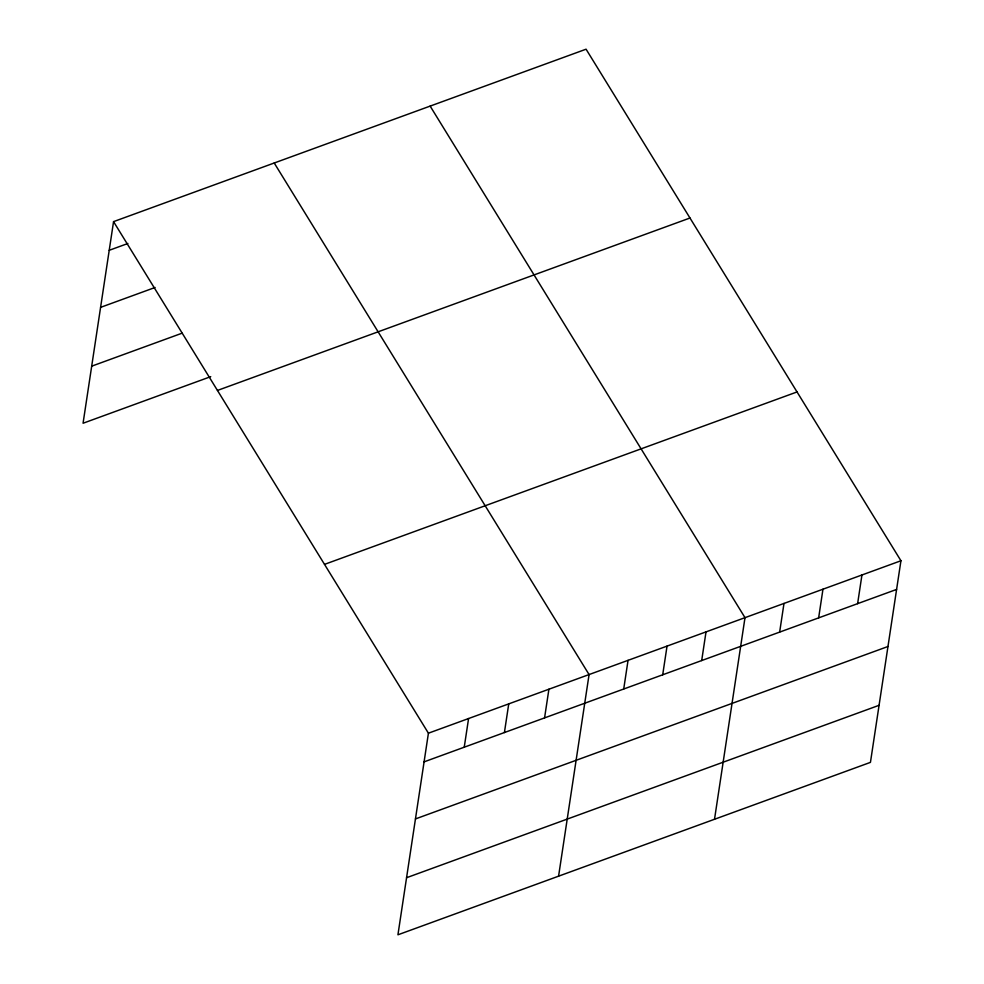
<?xml version="1.0" encoding="UTF-8"?>
<svg xmlns="http://www.w3.org/2000/svg" width="984" height="984" viewBox="0 0 984 984"><rect width="100%" height="100%" fill="white"/><g stroke="black" fill="none" stroke-linecap="round" stroke-linejoin="round"><path stroke-width="1.48" d="M113.554 221.634L428.421 733.191L397.93 934.8L870.446 762.366L900.938 560.757L586.07 49.2L113.554 221.634L83.062 423.243L210.724 376.651M464.239 747.213L468.581 718.529M504.411 732.551L508.74 703.88M544.57 717.889L548.912 689.218M558.58 876.178L589.072 674.569L274.216 163M623.721 689.009L628.05 660.338M662.699 674.79L667.041 646.119M701.69 660.559L706.02 631.888M714.519 819.266L744.999 617.669L430.143 106.1M779.648 632.109L783.99 603.438M818.639 617.89L822.968 589.207M857.617 603.659L861.947 574.988M109.224 250.305L127.871 243.491M100.589 307.365L155.091 287.476M91.697 366.171L182.065 333.195M217.464 390.439L689.981 218.017M324.511 564.373L797.028 391.952M428.421 733.191L900.938 560.757M424.079 761.862L896.596 589.428M415.445 818.934L887.974 646.5M406.552 877.728L879.081 705.307"/></g></svg>
